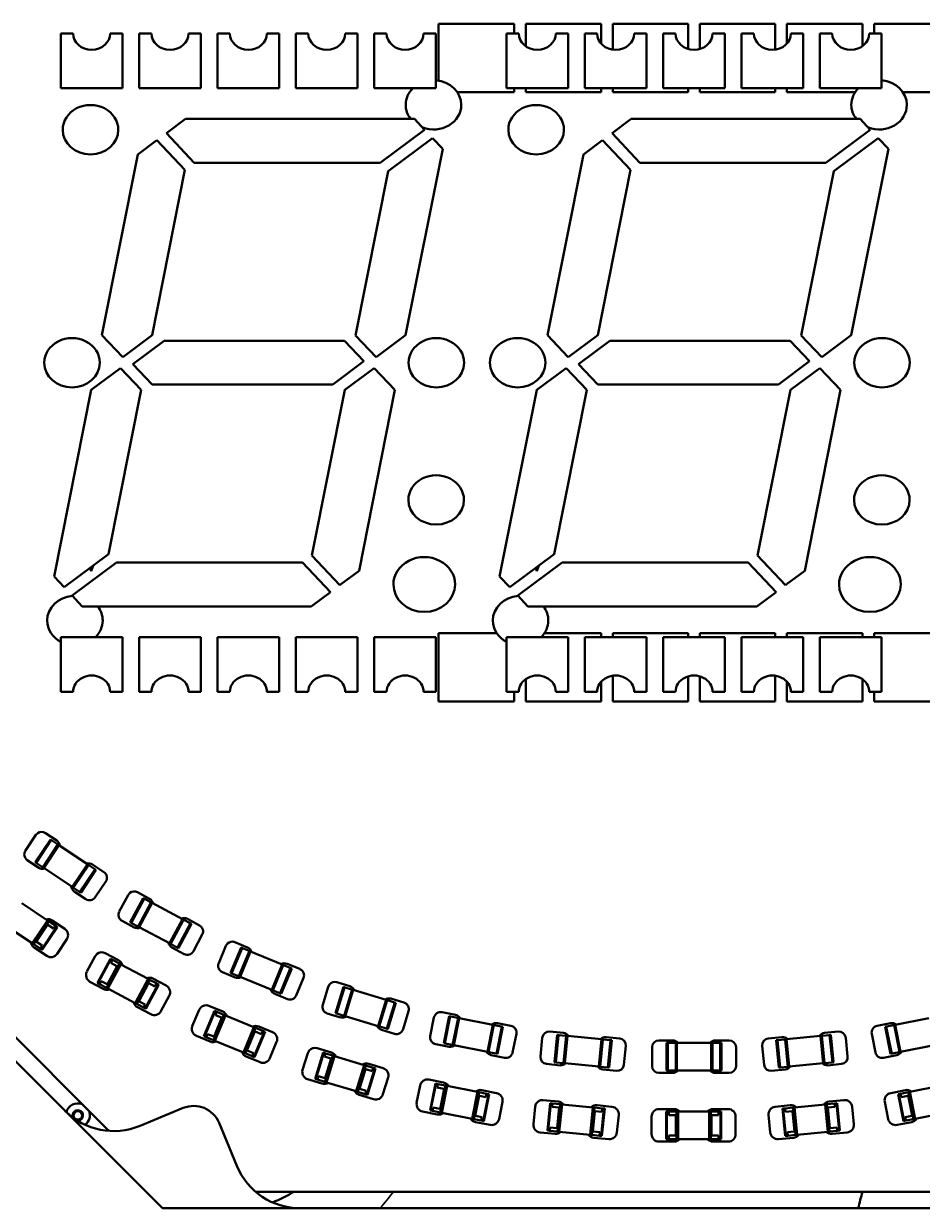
# Model space of a CAD drawing. Header units: inches. Extents: x -20.7 to 49, y -43 to 17.2.
# Drawn here: x 16.311 to 19.407, y -23.085 to -19.002 of the extents above; entities that cross this region are included whole.
import ezdxf

# ---------------------------------------------------------------- set-up
doc = ezdxf.new("R2010")
doc.units = ezdxf.units.IN
doc.header["$MEASUREMENT"] = 0
doc.layers.add('Visible (ANSI)', color=7, linetype='Continuous', lineweight=50)
doc.layers.add('Visible Narrow (ANSI)', color=7, linetype='Continuous', lineweight=35)

msp = doc.modelspace()

# ---------------------------------------------------------------- linework, layer by layer
at = {"layer": 'Visible (ANSI)'}
for p, q in [((17.741, -19.1988), (17.741, -19.0025)), ((17.741, -19.0025), (18.0008, -19.0025)), ((18.0008, -19.0025), (18.0008, -19.0358)), ((18.041, -19.08), (18.041, -19.0025)), ((18.041, -19.0025), (18.3008, -19.0025)), ((18.3008, -19.0025), (18.3008, -19.0709)), ((18.341, -19.0918), (18.341, -19.0025)), ((18.341, -19.0025), (18.6008, -19.0025)), ((18.6008, -19.0025), (18.6008, -19.0896)), ((18.641, -19.0896), (18.641, -19.0025)), ((18.641, -19.0025), (18.9008, -19.0025)), ((18.9008, -19.0025), (18.9008, -19.0918)), ((18.941, -19.0709), (18.941, -19.0025)), ((18.941, -19.0025), (19.2008, -19.0025)), ((19.2008, -19.0025), (19.2008, -19.08)), ((19.241, -19.0358), (19.241, -19.0025)), ((19.241, -19.0025), (19.5008, -19.0025)), ((16.4391, -19.2248), (16.4391, -19.0358)), ((16.4391, -19.0358), (16.4817, -19.0358)), ((16.6092, -19.0358), (16.6517, -19.0358)), ((16.6517, -19.2248), (16.6517, -19.0358)), ((16.7091, -19.2248), (16.7091, -19.0358)), ((16.7091, -19.0358), (16.7517, -19.0358)), ((16.8792, -19.0358), (16.9217, -19.0358)), ((16.9217, -19.2248), (16.9217, -19.0358)), ((16.9791, -19.2248), (16.9791, -19.0358)), ((16.9791, -19.0358), (17.0217, -19.0358)), ((17.1492, -19.0358), (17.1917, -19.0358)), ((17.1917, -19.2248), (17.1917, -19.0358)), ((17.2491, -19.2248), (17.2491, -19.0358)), ((17.2491, -19.0358), (17.2917, -19.0358)), ((17.4192, -19.0358), (17.4617, -19.0358)), ((17.4617, -19.2248), (17.4617, -19.0358)), ((17.5191, -19.2248), (17.5191, -19.0358)), ((17.5191, -19.0358), (17.5617, -19.0358)), ((17.6892, -19.0358), (17.7317, -19.0358)), ((17.7317, -19.2248), (17.7317, -19.0358)), ((17.9746, -19.2248), (17.9746, -19.0358)), ((17.9746, -19.0358), (18.0171, -19.0358)), ((18.1447, -19.0358), (18.1872, -19.0358)), ((18.1872, -19.2248), (18.1872, -19.0358)), ((18.2446, -19.2248), (18.2446, -19.0358)), ((18.2446, -19.0358), (18.2871, -19.0358)), ((18.4147, -19.0358), (18.4572, -19.0358)), ((18.4572, -19.2248), (18.4572, -19.0358)), ((18.5146, -19.2248), (18.5146, -19.0358)), ((18.5146, -19.0358), (18.5571, -19.0358)), ((18.6847, -19.0358), (18.7272, -19.0358)), ((18.7272, -19.2248), (18.7272, -19.0358)), ((18.7846, -19.2248), (18.7846, -19.0358)), ((18.7846, -19.0358), (18.8271, -19.0358)), ((18.9547, -19.0358), (18.9972, -19.0358)), ((18.9972, -19.2248), (18.9972, -19.0358)), ((19.0546, -19.2248), (19.0546, -19.0358)), ((19.0546, -19.0358), (19.0971, -19.0358)), ((19.2247, -19.0358), (19.2672, -19.0358)), ((19.2672, -19.2248), (19.2672, -19.0358)), ((16.4391, -19.2248), (16.6517, -19.2248)), ((16.7091, -19.2248), (16.9217, -19.2248)), ((16.9791, -19.2248), (17.1917, -19.2248)), ((17.2491, -19.2248), (17.4617, -19.2248)), ((17.5191, -19.2248), (17.7317, -19.2248)), ((17.9746, -19.2248), (18.1872, -19.2248)), ((18.0008, -19.2248), (18.0008, -19.2387)), ((18.041, -19.2387), (18.041, -19.2248)), ((18.2446, -19.2248), (18.4572, -19.2248)), ((18.3008, -19.2248), (18.3008, -19.2387)), ((18.341, -19.2387), (18.341, -19.2248)), ((18.5146, -19.2248), (18.7272, -19.2248)), ((18.6008, -19.2248), (18.6008, -19.2387)), ((18.641, -19.2387), (18.641, -19.2248)), ((18.7846, -19.2248), (18.9972, -19.2248)), ((18.9008, -19.2248), (18.9008, -19.2387)), ((18.941, -19.2387), (18.941, -19.2248)), ((19.0546, -19.2248), (19.2672, -19.2248)), ((18.0008, -19.2387), (17.8052, -19.2387)), ((18.3008, -19.2387), (18.041, -19.2387)), ((18.6008, -19.2387), (18.341, -19.2387)), ((18.9008, -19.2387), (18.641, -19.2387)), ((19.1764, -19.2387), (18.941, -19.2387)), ((19.5008, -19.2387), (19.3406, -19.2387)), ((16.8029, -19.38), (16.8691, -19.3306)), ((16.8691, -19.3306), (17.6576, -19.3306)), ((17.6576, -19.3306), (17.6927, -19.3677)), ((18.3384, -19.38), (18.4046, -19.3306)), ((18.4046, -19.3306), (19.1931, -19.3306)), ((19.1931, -19.3306), (19.2281, -19.3677)), ((16.899, -19.4818), (16.8029, -19.38)), ((17.6927, -19.3677), (17.5398, -19.4818)), ((18.4345, -19.4818), (18.3384, -19.38)), ((19.2281, -19.3677), (19.0752, -19.4818)), ((16.7042, -19.4536), (16.7704, -19.4043)), ((16.7704, -19.4043), (16.8665, -19.5061)), ((17.5671, -19.5107), (17.72, -19.3967)), ((17.72, -19.3967), (17.7551, -19.4338)), ((18.2396, -19.4536), (18.3058, -19.4043)), ((18.3058, -19.4043), (18.4019, -19.5061)), ((19.1026, -19.5107), (19.2555, -19.3967)), ((19.2555, -19.3967), (19.2905, -19.4338)), ((16.5809, -20.0764), (16.7042, -19.4536)), ((17.7551, -19.4338), (17.6273, -20.0763)), ((18.1164, -20.0764), (18.2396, -19.4536)), ((19.2905, -19.4338), (19.1627, -20.0763)), ((16.8665, -19.5061), (16.7536, -20.0764)), ((17.5398, -19.4818), (16.899, -19.4818)), ((17.4549, -20.0766), (17.5671, -19.5107)), ((18.4019, -19.5061), (18.2891, -20.0764)), ((19.0752, -19.4818), (18.4345, -19.4818)), ((18.9903, -20.0766), (19.1026, -19.5107)), ((16.6523, -20.152), (16.5809, -20.0764)), ((16.7536, -20.0764), (16.6523, -20.152)), ((17.526, -20.1519), (17.4549, -20.0766)), ((17.6273, -20.0763), (17.526, -20.1519)), ((18.1877, -20.152), (18.1164, -20.0764)), ((18.2891, -20.0764), (18.1877, -20.152)), ((19.0614, -20.1519), (18.9903, -20.0766)), ((19.1627, -20.0763), (19.0614, -20.1519)), ((16.6872, -20.1753), (16.7949, -20.095)), ((16.7949, -20.095), (17.4167, -20.095)), ((17.4167, -20.095), (17.4836, -20.1659)), ((18.2227, -20.1753), (18.3303, -20.095)), ((18.3303, -20.095), (18.9522, -20.095)), ((18.9522, -20.095), (19.0191, -20.1659)), ((17.4836, -20.1659), (17.376, -20.2462)), ((19.0191, -20.1659), (18.9114, -20.2462)), ((16.5436, -20.2648), (16.6449, -20.1892)), ((16.6449, -20.1892), (16.716, -20.2645)), ((16.7542, -20.2462), (16.6872, -20.1753)), ((17.4176, -20.2645), (17.5186, -20.1891)), ((17.5186, -20.1891), (17.5899, -20.2647)), ((18.079, -20.2648), (18.1803, -20.1892)), ((18.1803, -20.1892), (18.2514, -20.2645)), ((18.2896, -20.2462), (18.2227, -20.1753)), ((18.9531, -20.2645), (19.054, -20.1891)), ((19.054, -20.1891), (19.1254, -20.2647)), ((17.376, -20.2462), (16.7542, -20.2462)), ((18.9114, -20.2462), (18.2896, -20.2462)), ((16.4158, -20.9073), (16.5436, -20.2648)), ((16.716, -20.2645), (16.6037, -20.8304)), ((17.3044, -20.8351), (17.4176, -20.2645)), ((17.5899, -20.2647), (17.4667, -20.8875)), ((17.9512, -20.9073), (18.079, -20.2648)), ((18.2514, -20.2645), (18.1392, -20.8304)), ((18.8399, -20.8351), (18.9531, -20.2645)), ((19.1254, -20.2647), (19.0022, -20.8875)), ((16.79, -23.0848), (14.201, -20.4958)), ((16.6051, -22.8181), (14.4677, -20.6807)), ((16.6037, -20.8304), (16.4509, -20.9445)), ((16.4782, -20.9734), (16.6311, -20.8594)), ((16.6311, -20.8594), (17.2718, -20.8594)), ((17.2718, -20.8594), (17.3679, -20.9612)), ((17.4005, -20.9369), (17.3044, -20.8351)), ((18.1392, -20.8304), (17.9863, -20.9445)), ((18.0136, -20.9734), (18.1665, -20.8594)), ((18.1665, -20.8594), (18.8073, -20.8594)), ((18.8073, -20.8594), (18.9034, -20.9612)), ((18.936, -20.9369), (18.8399, -20.8351)), ((16.544, -20.8895), (16.5399, -20.8781)), ((16.5507, -20.87), (16.544, -20.8895)), ((17.4667, -20.8875), (17.4031, -20.935)), ((18.0794, -20.8895), (18.0753, -20.8781)), ((18.0861, -20.87), (18.0794, -20.8895)), ((19.0022, -20.8875), (18.9385, -20.935)), ((16.4509, -20.9445), (16.4158, -20.9073)), ((17.4031, -20.935), (17.4005, -20.9369)), ((17.9863, -20.9445), (17.9512, -20.9073)), ((18.9385, -20.935), (18.936, -20.9369)), ((16.5133, -21.0106), (16.4782, -20.9734)), ((17.3679, -20.9612), (17.3017, -21.0106)), ((18.0487, -21.0106), (18.0136, -20.9734)), ((18.9034, -20.9612), (18.8372, -21.0106)), ((17.3017, -21.0106), (16.5133, -21.0106)), ((18.8372, -21.0106), (18.0487, -21.0106)), ((17.741, -21.3387), (17.741, -21.1025)), ((17.741, -21.1025), (17.9407, -21.1025)), ((18.1057, -21.1025), (18.3008, -21.1025)), ((18.3008, -21.1025), (18.3008, -21.1164)), ((18.341, -21.1164), (18.341, -21.1025)), ((18.341, -21.1025), (18.6008, -21.1025)), ((18.6008, -21.1025), (18.6008, -21.1164)), ((18.641, -21.1164), (18.641, -21.1025)), ((18.641, -21.1025), (18.9008, -21.1025)), ((18.9008, -21.1025), (18.9008, -21.1164)), ((18.941, -21.1164), (18.941, -21.1025)), ((18.941, -21.1025), (19.2008, -21.1025)), ((19.2008, -21.1025), (19.2008, -21.1164)), ((19.241, -21.1164), (19.241, -21.1025)), ((19.241, -21.1025), (19.4761, -21.1025)), ((16.6517, -21.1164), (16.4391, -21.1164)), ((16.4391, -21.1164), (16.4391, -21.3054)), ((16.6517, -21.1164), (16.6517, -21.3054)), ((16.9217, -21.1164), (16.7091, -21.1164)), ((16.7091, -21.1164), (16.7091, -21.3054)), ((16.9217, -21.1164), (16.9217, -21.3054)), ((17.1917, -21.1164), (16.9791, -21.1164)), ((16.9791, -21.1164), (16.9791, -21.3054)), ((17.1917, -21.1164), (17.1917, -21.3054)), ((17.4617, -21.1164), (17.2491, -21.1164)), ((17.2491, -21.1164), (17.2491, -21.3054)), ((17.4617, -21.1164), (17.4617, -21.3054)), ((17.7317, -21.1164), (17.5191, -21.1164)), ((17.5191, -21.1164), (17.5191, -21.3054)), ((17.7317, -21.1164), (17.7317, -21.3054)), ((18.1872, -21.1164), (17.9746, -21.1164)), ((17.9746, -21.1164), (17.9746, -21.3054)), ((18.1872, -21.1164), (18.1872, -21.3054)), ((18.4572, -21.1164), (18.2446, -21.1164)), ((18.2446, -21.1164), (18.2446, -21.3054)), ((18.4572, -21.1164), (18.4572, -21.3054)), ((18.7272, -21.1164), (18.5146, -21.1164)), ((18.5146, -21.1164), (18.5146, -21.3054)), ((18.7272, -21.1164), (18.7272, -21.3054)), ((18.9972, -21.1164), (18.7846, -21.1164)), ((18.7846, -21.1164), (18.7846, -21.3054)), ((18.9972, -21.1164), (18.9972, -21.3054)), ((19.2672, -21.1164), (19.0546, -21.1164)), ((19.0546, -21.1164), (19.0546, -21.3054)), ((19.2672, -21.1164), (19.2672, -21.3054)), ((18.041, -21.3387), (18.041, -21.2612)), ((18.341, -21.3387), (18.341, -21.2494)), ((18.6008, -21.2516), (18.6008, -21.3387)), ((18.641, -21.3387), (18.641, -21.2516)), ((18.9008, -21.2494), (18.9008, -21.3387)), ((19.2008, -21.2612), (19.2008, -21.3387)), ((16.4817, -21.3054), (16.4391, -21.3054)), ((16.6517, -21.3054), (16.6092, -21.3054)), ((16.7517, -21.3054), (16.7091, -21.3054)), ((16.9217, -21.3054), (16.8792, -21.3054)), ((17.0217, -21.3054), (16.9791, -21.3054)), ((17.1917, -21.3054), (17.1492, -21.3054)), ((17.2917, -21.3054), (17.2491, -21.3054)), ((17.4617, -21.3054), (17.4192, -21.3054)), ((17.5617, -21.3054), (17.5191, -21.3054)), ((17.7317, -21.3054), (17.6892, -21.3054)), ((18.0171, -21.3054), (17.9746, -21.3054)), ((18.0008, -21.3054), (18.0008, -21.3387)), ((18.1872, -21.3054), (18.1447, -21.3054)), ((18.2871, -21.3054), (18.2446, -21.3054)), ((18.3008, -21.2703), (18.3008, -21.3387)), ((18.4572, -21.3054), (18.4147, -21.3054)), ((18.5571, -21.3054), (18.5146, -21.3054)), ((18.7272, -21.3054), (18.6847, -21.3054)), ((18.8271, -21.3054), (18.7846, -21.3054)), ((18.941, -21.3387), (18.941, -21.2703)), ((18.9972, -21.3054), (18.9547, -21.3054)), ((19.0971, -21.3054), (19.0546, -21.3054)), ((19.2672, -21.3054), (19.2247, -21.3054)), ((19.241, -21.3387), (19.241, -21.3054)), ((18.0008, -21.3387), (17.741, -21.3387)), ((18.3008, -21.3387), (18.041, -21.3387)), ((18.6008, -21.3387), (18.341, -21.3387)), ((18.9008, -21.3387), (18.641, -21.3387)), ((19.2008, -21.3387), (18.941, -21.3387)), ((19.5008, -21.3387), (19.241, -21.3387)), ((16.3171, -21.8521), (16.3532, -21.7981)), ((16.3532, -21.7981), (16.3597, -21.7915)), ((16.386, -21.7915), (16.4253, -21.8178)), ((16.4031, -21.8137), (16.3506, -21.8922)), ((16.4326, -21.8334), (16.3801, -21.9119)), ((16.4076, -21.8166), (16.4031, -21.8137)), ((16.4282, -21.8304), (16.4076, -21.8166)), ((16.4282, -21.8304), (16.4326, -21.8334)), ((16.5308, -21.899), (16.4326, -21.8334)), ((16.3629, -21.9111), (16.3236, -21.8848)), ((16.3551, -21.8952), (16.3506, -21.8922)), ((16.3757, -21.909), (16.3551, -21.8952)), ((16.3757, -21.909), (16.3801, -21.9119)), ((16.4783, -21.9775), (16.3801, -21.9119)), ((16.5308, -21.899), (16.4783, -21.9775)), ((16.5603, -21.9187), (16.5078, -21.9972)), ((16.5352, -21.9019), (16.5308, -21.899)), ((16.5559, -21.9157), (16.5352, -21.9019)), ((16.548, -21.8998), (16.5873, -21.9261)), ((16.5559, -21.9157), (16.5603, -21.9187)), ((16.5938, -21.9588), (16.5577, -22.0128)), ((16.4827, -21.9805), (16.4783, -21.9775)), ((16.5034, -21.9943), (16.4827, -21.9805)), ((16.525, -22.0194), (16.4857, -21.9931)), ((16.5034, -21.9943), (16.5078, -21.9972)), ((16.6712, -22.0052), (16.6771, -21.9981)), ((16.7032, -21.9955), (16.7449, -22.0178)), ((16.3933, -22.0925), (16.3049, -22.0335)), ((16.6406, -22.0625), (16.6712, -22.0052)), ((16.7225, -22.0159), (16.6779, -22.0992)), ((16.7537, -22.0326), (16.7092, -22.1159)), ((16.7272, -22.0184), (16.7225, -22.0159)), ((16.749, -22.0301), (16.7272, -22.0184)), ((16.749, -22.0301), (16.7537, -22.0326)), ((16.8579, -22.0883), (16.7537, -22.0326)), ((16.3408, -22.1711), (16.2524, -22.112)), ((16.3408, -22.1711), (16.3933, -22.0925)), ((16.3917, -22.1056), (16.3523, -22.1645)), ((16.4277, -22.1155), (16.3752, -22.1941)), ((16.3917, -22.1056), (16.3982, -22.0958)), ((16.3917, -22.1056), (16.3946, -22.1076)), ((16.3982, -22.0958), (16.3933, -22.0925)), ((16.3946, -22.1076), (16.4138, -22.1204)), ((16.4203, -22.1106), (16.3982, -22.0958)), ((16.4099, -22.0929), (16.4529, -22.1217)), ((16.4138, -22.1204), (16.4203, -22.1106)), ((16.4247, -22.1135), (16.4203, -22.1106)), ((16.4247, -22.1135), (16.4277, -22.1155)), ((16.692, -22.1168), (16.6503, -22.0945)), ((16.6826, -22.1017), (16.6779, -22.0992)), ((16.7045, -22.1134), (16.6826, -22.1017)), ((16.7045, -22.1134), (16.7092, -22.1159)), ((16.8133, -22.1716), (16.7092, -22.1159)), ((16.8579, -22.0883), (16.8133, -22.1716)), ((16.8891, -22.105), (16.8446, -22.1883)), ((16.8626, -22.0908), (16.8579, -22.0883)), ((16.8845, -22.1025), (16.8626, -22.0908)), ((16.8751, -22.0874), (16.9168, -22.1097)), ((16.8845, -22.1025), (16.8891, -22.105)), ((16.3457, -22.1744), (16.3523, -22.1645)), ((16.3523, -22.1645), (16.3552, -22.1665)), ((16.3744, -22.1793), (16.3552, -22.1665)), ((16.46, -22.1575), (16.4264, -22.2078)), ((16.9264, -22.1417), (16.8958, -22.1989)), ((16.3457, -22.1744), (16.3408, -22.1711)), ((16.3678, -22.1891), (16.3457, -22.1744)), ((16.3905, -22.215), (16.3476, -22.1862)), ((16.3678, -22.1891), (16.3744, -22.1793)), ((16.3722, -22.1921), (16.3678, -22.1891)), ((16.3722, -22.1921), (16.3752, -22.1941)), ((16.5925, -22.2053), (16.638, -22.2297)), ((16.818, -22.1741), (16.8133, -22.1716)), ((16.8399, -22.1858), (16.818, -22.1741)), ((16.8639, -22.2086), (16.8222, -22.1864)), ((16.8399, -22.1858), (16.8446, -22.1883)), ((16.9832, -22.2403), (17.0081, -22.1803)), ((17.0081, -22.1803), (17.0132, -22.1726)), ((17.0601, -22.1858), (17.0239, -22.2731)), ((17.0389, -22.1675), (17.0826, -22.1856)), ((17.0928, -22.1994), (17.0567, -22.2867)), ((17.065, -22.1879), (17.0601, -22.1858)), ((17.0879, -22.1974), (17.065, -22.1879)), ((17.0879, -22.1974), (17.0928, -22.1994)), ((17.2019, -22.2446), (17.0928, -22.1994)), ((16.529, -22.2693), (16.5575, -22.2159)), ((16.5575, -22.2159), (16.5639, -22.2081)), ((16.6098, -22.2246), (16.5652, -22.308)), ((16.6017, -22.3274), (16.6462, -22.2441)), ((16.6129, -22.2263), (16.6098, -22.2246)), ((16.6176, -22.2288), (16.612, -22.2392)), ((16.612, -22.2392), (16.6323, -22.2501)), ((16.6176, -22.2288), (16.6129, -22.2263)), ((16.641, -22.2413), (16.6176, -22.2288)), ((16.6355, -22.2517), (16.641, -22.2413)), ((16.6462, -22.2441), (16.641, -22.2413)), ((16.74, -22.2942), (16.6462, -22.2441)), ((17.2019, -22.2446), (17.1658, -22.3319)), ((17.2069, -22.2466), (17.2019, -22.2446)), ((17.2298, -22.2561), (17.2069, -22.2466)), ((17.219, -22.242), (17.2626, -22.2601)), ((16.6355, -22.2517), (16.602, -22.3142)), ((16.6323, -22.2501), (16.6355, -22.2517)), ((17.0396, -22.2892), (16.996, -22.2711)), ((17.0288, -22.2752), (17.0239, -22.2731)), ((17.0518, -22.2846), (17.0288, -22.2752)), ((17.0518, -22.2846), (17.0567, -22.2867)), ((17.1658, -22.3319), (17.0567, -22.2867)), ((17.2347, -22.2581), (17.1985, -22.3454)), ((17.2298, -22.2561), (17.2347, -22.2581)), ((16.5851, -22.3286), (16.5396, -22.3043)), ((16.5684, -22.3096), (16.5652, -22.308)), ((16.573, -22.3121), (16.5684, -22.3096)), ((16.5786, -22.3017), (16.573, -22.3121)), ((16.5965, -22.3247), (16.573, -22.3121)), ((16.5989, -22.3126), (16.5786, -22.3017)), ((16.5965, -22.3247), (16.602, -22.3142)), ((16.6017, -22.3274), (16.5965, -22.3247)), ((16.5989, -22.3126), (16.602, -22.3142)), ((16.6954, -22.3776), (16.6017, -22.3274)), ((16.6954, -22.3776), (16.74, -22.2942)), ((16.7396, -22.3074), (16.7062, -22.3699)), ((16.7764, -22.3137), (16.7319, -22.397)), ((16.7396, -22.3074), (16.7452, -22.297)), ((16.7396, -22.3074), (16.7427, -22.3091)), ((16.7452, -22.297), (16.74, -22.2942)), ((16.7427, -22.3091), (16.7631, -22.32)), ((16.7686, -22.3095), (16.7452, -22.297)), ((16.7565, -22.293), (16.8021, -22.3174)), ((16.7631, -22.32), (16.7686, -22.3095)), ((16.7733, -22.312), (16.7686, -22.3095)), ((16.7733, -22.312), (16.7764, -22.3137)), ((17.2754, -22.291), (17.2506, -22.351)), ((17.3416, -22.3836), (17.3604, -22.3214)), ((17.3604, -22.3214), (17.3648, -22.3133)), ((17.4127, -22.3219), (17.3853, -22.4123)), ((17.3899, -22.3057), (17.4351, -22.3194)), ((17.4178, -22.3234), (17.4127, -22.3219)), ((17.4416, -22.3306), (17.4178, -22.3234)), ((16.7006, -22.3803), (16.7062, -22.3699)), ((16.7062, -22.3699), (16.7093, -22.3716)), ((16.8127, -22.3523), (16.7842, -22.4057)), ((17.1707, -22.3339), (17.1658, -22.3319)), ((17.1936, -22.3434), (17.1707, -22.3339)), ((17.2197, -22.3638), (17.176, -22.3457)), ((17.1936, -22.3434), (17.1985, -22.3454)), ((17.4466, -22.3321), (17.4192, -22.4226)), ((17.4416, -22.3306), (17.4466, -22.3321)), ((17.5597, -22.3664), (17.4466, -22.3321)), ((17.5597, -22.3664), (17.5322, -22.4568)), ((17.5648, -22.368), (17.5597, -22.3664)), ((17.5885, -22.3752), (17.5648, -22.368)), ((17.5764, -22.3622), (17.6216, -22.3759)), ((16.7006, -22.3803), (16.6954, -22.3776)), ((16.7241, -22.3929), (16.7006, -22.3803)), ((16.7492, -22.4163), (16.7036, -22.392)), ((16.7296, -22.3824), (16.7093, -22.3716)), ((16.7241, -22.3929), (16.7296, -22.3824)), ((16.7288, -22.3954), (16.7241, -22.3929)), ((16.7288, -22.3954), (16.7319, -22.397)), ((16.8923, -22.4569), (16.9155, -22.401)), ((16.9155, -22.401), (16.9211, -22.3926)), ((16.9683, -22.4045), (16.9322, -22.4918)), ((16.9492, -22.387), (16.997, -22.4067)), ((16.9716, -22.4058), (16.9683, -22.4045)), ((16.9765, -22.4079), (16.9716, -22.4058)), ((16.9765, -22.4079), (16.972, -22.4188)), ((17.0011, -22.418), (16.9765, -22.4079)), ((17.5936, -22.3767), (17.5662, -22.4671)), ((17.5885, -22.3752), (17.5936, -22.3767)), ((17.6373, -22.4054), (17.6185, -22.4676)), ((17.7527, -22.4088), (17.799, -22.418)), ((16.9966, -22.4289), (16.9694, -22.4944)), ((16.9704, -22.5076), (17.0065, -22.4203)), ((16.972, -22.4188), (16.9933, -22.4276)), ((16.9933, -22.4276), (16.9966, -22.4289)), ((16.9966, -22.4289), (17.0011, -22.418)), ((17.0065, -22.4203), (17.0011, -22.418)), ((17.1047, -22.461), (17.0065, -22.4203)), ((17.4025, -22.4267), (17.3573, -22.413)), ((17.3904, -22.4138), (17.3853, -22.4123)), ((17.4141, -22.421), (17.3904, -22.4138)), ((17.4141, -22.421), (17.4192, -22.4226)), ((17.5322, -22.4568), (17.4192, -22.4226)), ((17.7122, -22.4911), (17.7249, -22.4273)), ((17.777, -22.4227), (17.7586, -22.5153)), ((17.7822, -22.4237), (17.777, -22.4227)), ((17.8066, -22.4285), (17.7822, -22.4237)), ((17.8118, -22.4296), (17.7933, -22.5222)), ((17.8066, -22.4285), (17.8118, -22.4296)), ((17.9276, -22.4526), (17.8118, -22.4296)), ((17.9276, -22.4526), (17.9092, -22.5453)), ((17.9328, -22.4537), (17.9276, -22.4526)), ((17.9438, -22.4468), (17.9902, -22.456)), ((19.2516, -22.456), (19.2979, -22.4468)), ((19.3089, -22.4537), (19.3141, -22.4526)), ((19.43, -22.4296), (19.3141, -22.4526)), ((19.3141, -22.4526), (19.3326, -22.5453)), ((16.954, -22.5104), (16.9063, -22.4906)), ((16.9355, -22.4931), (16.9322, -22.4918)), ((16.9404, -22.4952), (16.9355, -22.4931)), ((16.9449, -22.4843), (16.9404, -22.4952)), ((16.9662, -22.4931), (16.9449, -22.4843)), ((16.9662, -22.4931), (16.9694, -22.4944)), ((17.0686, -22.5483), (17.1047, -22.461)), ((17.1057, -22.4741), (17.0786, -22.5396)), ((17.1102, -22.4632), (17.1047, -22.461)), ((17.1057, -22.4741), (17.1102, -22.4632)), ((17.1057, -22.4741), (17.109, -22.4755)), ((17.1429, -22.4768), (17.1068, -22.5641)), ((17.109, -22.4755), (17.1302, -22.4843)), ((17.1348, -22.4734), (17.1102, -22.4632)), ((17.1211, -22.4582), (17.1688, -22.4779)), ((17.1302, -22.4843), (17.1348, -22.4734)), ((17.1397, -22.4754), (17.1348, -22.4734)), ((17.1397, -22.4754), (17.1429, -22.4768)), ((17.5373, -22.4584), (17.5322, -22.4568)), ((17.5611, -22.4656), (17.5373, -22.4584)), ((17.589, -22.4833), (17.5438, -22.4696)), ((17.5611, -22.4656), (17.5662, -22.4671)), ((17.9572, -22.4585), (17.9328, -22.4537)), ((17.9624, -22.4595), (17.9439, -22.5522)), ((17.9572, -22.4585), (17.9624, -22.4595)), ((18.0087, -22.4838), (17.996, -22.5475)), ((18.1239, -22.4759), (18.1709, -22.4805)), ((18.1494, -22.4873), (18.1402, -22.5813)), ((18.1547, -22.4878), (18.1494, -22.4873)), ((18.1794, -22.4902), (18.1547, -22.4878)), ((18.1847, -22.4907), (18.1754, -22.5848)), ((18.1794, -22.4902), (18.1847, -22.4907)), ((18.3022, -22.5023), (18.1847, -22.4907)), ((19.057, -22.4907), (18.9395, -22.5023)), ((19.0623, -22.4902), (19.057, -22.4907)), ((19.057, -22.4907), (19.0663, -22.5848)), ((19.087, -22.4878), (19.0623, -22.4902)), ((19.0709, -22.4805), (19.1179, -22.4759)), ((19.087, -22.4878), (19.0923, -22.4873)), ((19.0923, -22.4873), (19.1016, -22.5813)), ((19.2457, -22.5475), (19.233, -22.4838)), ((19.2846, -22.4585), (19.2794, -22.4595)), ((19.2794, -22.4595), (19.2978, -22.5522)), ((19.3089, -22.4537), (19.2846, -22.4585)), ((16.9649, -22.5053), (16.9404, -22.4952)), ((16.9649, -22.5053), (16.9694, -22.4944)), ((16.9704, -22.5076), (16.9649, -22.5053)), ((17.0686, -22.5483), (16.9704, -22.5076)), ((17.1828, -22.5117), (17.1597, -22.5676)), ((17.3221, -22.5328), (17.3715, -22.5478)), ((17.7771, -22.5281), (17.7308, -22.5188)), ((17.7638, -22.5164), (17.7586, -22.5153)), ((17.7881, -22.5212), (17.7638, -22.5164)), ((17.7881, -22.5212), (17.7933, -22.5222)), ((17.9092, -22.5453), (17.7933, -22.5222)), ((18.0917, -22.5617), (18.098, -22.497)), ((18.3022, -22.5023), (18.293, -22.5964)), ((18.3075, -22.5028), (18.3022, -22.5023)), ((18.3322, -22.5053), (18.3075, -22.5028)), ((18.3178, -22.495), (18.3648, -22.4996)), ((18.3375, -22.5058), (18.3282, -22.5998)), ((18.3322, -22.5053), (18.3375, -22.5058)), ((18.386, -22.5254), (18.3796, -22.5901)), ((18.4762, -22.5948), (18.4762, -22.5298)), ((18.4998, -22.5062), (18.5471, -22.5062)), ((18.5317, -22.5151), (18.5264, -22.5151)), ((18.5264, -22.5151), (18.5264, -22.6096)), ((18.5565, -22.5151), (18.5317, -22.5151)), ((18.5565, -22.5151), (18.5618, -22.5151)), ((18.6799, -22.5151), (18.5618, -22.5151)), ((18.5618, -22.5151), (18.5618, -22.6096)), ((18.6852, -22.5151), (18.6799, -22.5151)), ((18.6799, -22.5151), (18.6799, -22.6096)), ((18.71, -22.5151), (18.6852, -22.5151)), ((18.6947, -22.5062), (18.7419, -22.5062)), ((18.71, -22.5151), (18.7154, -22.5151)), ((18.7154, -22.5151), (18.7154, -22.6096)), ((18.7656, -22.5298), (18.7656, -22.5948)), ((18.8621, -22.5901), (18.8557, -22.5254)), ((18.8769, -22.4996), (18.9239, -22.495)), ((18.9095, -22.5053), (18.9042, -22.5058)), ((18.9042, -22.5058), (18.9135, -22.5998)), ((18.9342, -22.5028), (18.9095, -22.5053)), ((18.9342, -22.5028), (18.9395, -22.5023)), ((18.9395, -22.5023), (18.9488, -22.5964)), ((19.1437, -22.497), (19.1501, -22.5617)), ((19.4484, -22.5222), (19.3326, -22.5453)), ((17.074, -22.5505), (17.0686, -22.5483)), ((17.074, -22.5505), (17.0786, -22.5396)), ((17.0986, -22.5607), (17.074, -22.5505)), ((17.1259, -22.5816), (17.0782, -22.5618)), ((17.0786, -22.5396), (17.0818, -22.541)), ((17.1031, -22.5498), (17.0818, -22.541)), ((17.0986, -22.5607), (17.1031, -22.5498)), ((17.1035, -22.5627), (17.0986, -22.5607)), ((17.1035, -22.5627), (17.1068, -22.5641)), ((17.2723, -22.6079), (17.2899, -22.55)), ((17.2899, -22.55), (17.2946, -22.5411)), ((17.3428, -22.5483), (17.3154, -22.6387)), ((17.3462, -22.5493), (17.3428, -22.5483)), ((17.3513, -22.5509), (17.3462, -22.5493)), ((17.3513, -22.5509), (17.3479, -22.5622)), ((17.3479, -22.5622), (17.3699, -22.5689)), ((17.3767, -22.5586), (17.3513, -22.5509)), ((17.3733, -22.5699), (17.3527, -22.6377)), ((17.3549, -22.6507), (17.3824, -22.5603)), ((17.3699, -22.5689), (17.3733, -22.5699)), ((17.3733, -22.5699), (17.3767, -22.5586)), ((17.3824, -22.5603), (17.3767, -22.5586)), ((17.4841, -22.5912), (17.3824, -22.5603)), ((17.9144, -22.5463), (17.9092, -22.5453)), ((17.9387, -22.5512), (17.9144, -22.5463)), ((17.9683, -22.5661), (17.9219, -22.5569)), ((17.9387, -22.5512), (17.9439, -22.5522)), ((19.3198, -22.5569), (19.2735, -22.5661)), ((19.303, -22.5512), (19.2978, -22.5522)), ((19.3273, -22.5463), (19.303, -22.5512)), ((19.3273, -22.5463), (19.3326, -22.5453)), ((17.4567, -22.6816), (17.4841, -22.5912)), ((17.4863, -22.6042), (17.4658, -22.672)), ((17.4898, -22.5929), (17.4841, -22.5912)), ((17.4863, -22.6042), (17.4898, -22.5929)), ((17.4863, -22.6042), (17.4897, -22.6052)), ((17.4897, -22.6052), (17.5118, -22.6119)), ((17.5152, -22.6006), (17.4898, -22.5929)), ((17.5237, -22.6032), (17.4962, -22.6936)), ((17.5001, -22.5868), (17.5495, -22.6018)), ((17.5118, -22.6119), (17.5152, -22.6006)), ((17.5203, -22.6021), (17.5152, -22.6006)), ((17.5203, -22.6021), (17.5237, -22.6032)), ((18.1599, -22.5922), (18.1129, -22.5875)), ((18.1455, -22.5818), (18.1402, -22.5813)), ((18.1701, -22.5843), (18.1455, -22.5818)), ((18.1701, -22.5843), (18.1754, -22.5848)), ((18.293, -22.5964), (18.1754, -22.5848)), ((18.2983, -22.5969), (18.293, -22.5964)), ((18.3229, -22.5993), (18.2983, -22.5969)), ((18.3538, -22.6113), (18.3068, -22.6066)), ((18.3229, -22.5993), (18.3282, -22.5998)), ((18.5317, -22.6096), (18.5264, -22.6096)), ((18.5565, -22.6096), (18.5317, -22.6096)), ((18.5565, -22.6096), (18.5618, -22.6096)), ((18.6799, -22.6096), (18.5618, -22.6096)), ((18.6852, -22.6096), (18.6799, -22.6096)), ((18.71, -22.6096), (18.6852, -22.6096)), ((18.71, -22.6096), (18.7154, -22.6096)), ((18.9349, -22.6066), (18.8879, -22.6113)), ((18.9188, -22.5993), (18.9135, -22.5998)), ((18.9435, -22.5969), (18.9188, -22.5993)), ((18.9435, -22.5969), (18.9488, -22.5964)), ((19.0663, -22.5848), (18.9488, -22.5964)), ((19.0716, -22.5843), (19.0663, -22.5848)), ((19.0963, -22.5818), (19.0716, -22.5843)), ((19.1289, -22.5875), (19.0819, -22.5922)), ((19.0963, -22.5818), (19.1016, -22.5813)), ((17.339, -22.6551), (17.2895, -22.6401)), ((17.3188, -22.6398), (17.3154, -22.6387)), ((17.3239, -22.6413), (17.3188, -22.6398)), ((17.3273, -22.63), (17.3239, -22.6413)), ((17.3493, -22.649), (17.3239, -22.6413)), ((17.3493, -22.6367), (17.3273, -22.63)), ((17.3493, -22.6367), (17.3527, -22.6377)), ((17.3493, -22.649), (17.3527, -22.6377)), ((17.3549, -22.6507), (17.3493, -22.649)), ((17.4567, -22.6816), (17.3549, -22.6507)), ((17.5668, -22.634), (17.5492, -22.6919)), ((17.7074, -22.6413), (17.7581, -22.6514)), ((17.7296, -22.6548), (17.7112, -22.7474)), ((17.7331, -22.6554), (17.7296, -22.6548)), ((17.7383, -22.6565), (17.7331, -22.6554)), ((17.7383, -22.6565), (17.736, -22.6681)), ((17.7643, -22.6617), (17.7383, -22.6565)), ((18.5471, -22.6184), (18.4998, -22.6184)), ((18.7419, -22.6184), (18.6947, -22.6184)), ((17.4623, -22.6833), (17.4567, -22.6816)), ((17.4623, -22.6833), (17.4658, -22.672)), ((17.4878, -22.691), (17.4623, -22.6833)), ((17.4658, -22.672), (17.4691, -22.673)), ((17.517, -22.7091), (17.4675, -22.6941)), ((17.4912, -22.6797), (17.4691, -22.673)), ((17.4878, -22.691), (17.4912, -22.6797)), ((17.4928, -22.6926), (17.4878, -22.691)), ((17.4928, -22.6926), (17.4962, -22.6936)), ((17.6652, -22.721), (17.677, -22.6616)), ((17.736, -22.6681), (17.7586, -22.6726)), ((17.762, -22.6733), (17.7482, -22.7428)), ((17.7517, -22.7555), (17.7701, -22.6628)), ((17.7586, -22.6726), (17.762, -22.6733)), ((17.762, -22.6733), (17.7643, -22.6617)), ((17.7701, -22.6628), (17.7643, -22.6617)), ((17.8744, -22.6836), (17.7701, -22.6628)), ((17.856, -22.7762), (17.8744, -22.6836)), ((17.8779, -22.6963), (17.8641, -22.7658)), ((17.8802, -22.6847), (17.8744, -22.6836)), ((17.8779, -22.6963), (17.8802, -22.6847)), ((17.8779, -22.6963), (17.8814, -22.697)), ((17.9062, -22.6899), (17.8802, -22.6847)), ((17.8814, -22.697), (17.9039, -22.7015)), ((17.8899, -22.6776), (17.9406, -22.6877)), ((17.9149, -22.6916), (17.8965, -22.7843)), ((17.9039, -22.7015), (17.9062, -22.6899)), ((17.9115, -22.6909), (17.9062, -22.6899)), ((17.9115, -22.6909), (17.9149, -22.6916)), ((19.2985, -22.6877), (19.3492, -22.6776)), ((19.3276, -22.6909), (19.3241, -22.6916)), ((19.3241, -22.6916), (19.3425, -22.7843)), ((19.3328, -22.6899), (19.3276, -22.6909)), ((19.3589, -22.6847), (19.3328, -22.6899)), ((19.3328, -22.6899), (19.3351, -22.7015)), ((19.3351, -22.7015), (19.3577, -22.697)), ((19.3577, -22.697), (19.3612, -22.6963)), ((19.3647, -22.6836), (19.3589, -22.6847)), ((19.3612, -22.6963), (19.3589, -22.6847)), ((19.3612, -22.6963), (19.375, -22.7658)), ((19.4689, -22.6628), (19.3647, -22.6836)), ((19.3831, -22.7762), (19.3647, -22.6836)), ((17.7221, -22.7376), (17.7198, -22.7492)), ((17.7447, -22.7421), (17.7221, -22.7376)), ((17.9609, -22.7181), (17.949, -22.7774)), ((18.0674, -22.795), (18.0733, -22.7347)), ((18.1016, -22.7116), (18.153, -22.7166)), ((18.1249, -22.7228), (18.1157, -22.8168)), ((18.1285, -22.7231), (18.1249, -22.7228)), ((18.1337, -22.7236), (18.1285, -22.7231)), ((18.1337, -22.7236), (18.1326, -22.7354)), ((18.1326, -22.7354), (18.1555, -22.7377)), ((18.1602, -22.7262), (18.1337, -22.7236)), ((18.159, -22.738), (18.1521, -22.8085)), ((18.1555, -22.7377), (18.159, -22.738)), ((18.1568, -22.8209), (18.1661, -22.7268)), ((18.159, -22.738), (18.1602, -22.7262)), ((18.1661, -22.7268), (18.1602, -22.7262)), ((18.2719, -22.7372), (18.1661, -22.7268)), ((18.2626, -22.8313), (18.2719, -22.7372)), ((18.2777, -22.7378), (18.2719, -22.7372)), ((18.2766, -22.7496), (18.2777, -22.7378)), ((18.3042, -22.7404), (18.2777, -22.7378)), ((18.2867, -22.7298), (18.3381, -22.7349)), ((18.9009, -22.7349), (18.9524, -22.7298)), ((18.9613, -22.7378), (18.9349, -22.7404)), ((18.9672, -22.7372), (18.9613, -22.7378)), ((18.9625, -22.7496), (18.9613, -22.7378)), ((19.073, -22.7268), (18.9672, -22.7372)), ((18.9764, -22.8313), (18.9672, -22.7372)), ((19.0788, -22.7262), (19.073, -22.7268)), ((19.0822, -22.8209), (19.073, -22.7268)), ((19.1053, -22.7236), (19.0788, -22.7262)), ((19.08, -22.738), (19.0788, -22.7262)), ((19.08, -22.738), (19.0835, -22.7377)), ((19.08, -22.738), (19.087, -22.8085)), ((19.0835, -22.7377), (19.1065, -22.7354)), ((19.0861, -22.7166), (19.1375, -22.7116)), ((19.1106, -22.7231), (19.1053, -22.7236)), ((19.1065, -22.7354), (19.1053, -22.7236)), ((19.1106, -22.7231), (19.1141, -22.7228)), ((19.1141, -22.7228), (19.1234, -22.8168)), ((19.1657, -22.7347), (19.1717, -22.795)), ((19.29, -22.7774), (19.2782, -22.7181)), ((16.8609, -22.7391), (16.7121, -22.8007)), ((17.7362, -22.7614), (17.6855, -22.7514)), ((17.7146, -22.7481), (17.7112, -22.7474)), ((17.7198, -22.7492), (17.7146, -22.7481)), ((17.7459, -22.7543), (17.7198, -22.7492)), ((17.7447, -22.7421), (17.7482, -22.7428)), ((17.7459, -22.7543), (17.7482, -22.7428)), ((17.7517, -22.7555), (17.7459, -22.7543)), ((17.856, -22.7762), (17.7517, -22.7555)), ((17.8617, -22.7774), (17.856, -22.7762)), ((17.8617, -22.7774), (17.8641, -22.7658)), ((17.8878, -22.7826), (17.8617, -22.7774)), ((17.8641, -22.7658), (17.8675, -22.7665)), ((17.8901, -22.771), (17.8675, -22.7665)), ((17.8878, -22.7826), (17.8901, -22.771)), ((18.2766, -22.7496), (18.2696, -22.8201)), ((18.2766, -22.7496), (18.2801, -22.7499)), ((18.2801, -22.7499), (18.303, -22.7522)), ((18.303, -22.7522), (18.3042, -22.7404)), ((18.313, -22.7413), (18.3037, -22.8353)), ((18.3095, -22.7409), (18.3042, -22.7404)), ((18.3095, -22.7409), (18.313, -22.7413)), ((18.3613, -22.7631), (18.3554, -22.8234)), ((18.4748, -22.8292), (18.4748, -22.7687)), ((18.5007, -22.7429), (18.5523, -22.7429)), ((18.5286, -22.7517), (18.525, -22.7517)), ((18.525, -22.7517), (18.525, -22.8462)), ((18.5339, -22.7517), (18.5286, -22.7517)), ((18.5605, -22.7517), (18.5339, -22.7517)), ((18.5339, -22.7517), (18.5339, -22.7635)), ((18.5339, -22.7635), (18.5569, -22.7635)), ((18.5569, -22.7635), (18.5605, -22.7635)), ((18.5664, -22.7517), (18.5605, -22.7517)), ((18.5605, -22.7635), (18.5605, -22.7517)), ((18.5605, -22.7635), (18.5605, -22.8344)), ((18.6727, -22.7517), (18.5664, -22.7517)), ((18.5664, -22.8462), (18.5664, -22.7517)), ((18.6786, -22.7517), (18.6727, -22.7517)), ((18.6727, -22.8462), (18.6727, -22.7517)), ((18.6786, -22.7635), (18.6786, -22.7517)), ((18.7052, -22.7517), (18.6786, -22.7517)), ((18.6786, -22.7635), (18.6786, -22.8344)), ((18.6786, -22.7635), (18.6821, -22.7635)), ((18.6821, -22.7635), (18.7052, -22.7635)), ((18.6867, -22.7429), (18.7384, -22.7429)), ((18.7105, -22.7517), (18.7052, -22.7517)), ((18.7052, -22.7635), (18.7052, -22.7517)), ((18.7105, -22.7517), (18.714, -22.7517)), ((18.714, -22.7517), (18.714, -22.8462)), ((18.7642, -22.7687), (18.7642, -22.8292)), ((18.8837, -22.8234), (18.8778, -22.7631)), ((18.9296, -22.7409), (18.926, -22.7413)), ((18.926, -22.7413), (18.9353, -22.8353)), ((18.9349, -22.7404), (18.9296, -22.7409)), ((18.9349, -22.7404), (18.936, -22.7522)), ((18.936, -22.7522), (18.9589, -22.7499)), ((18.9589, -22.7499), (18.9625, -22.7496)), ((18.9625, -22.7496), (18.9694, -22.8201)), ((19.3715, -22.7665), (19.3489, -22.771)), ((19.3489, -22.771), (19.3512, -22.7826)), ((19.3773, -22.7774), (19.3512, -22.7826)), ((19.3715, -22.7665), (19.375, -22.7658)), ((19.3773, -22.7774), (19.375, -22.7658)), ((19.3831, -22.7762), (19.3773, -22.7774)), ((19.4873, -22.7555), (19.3831, -22.7762)), ((17.046, -22.939), (16.9843, -22.7902)), ((17.9187, -22.7977), (17.868, -22.7877)), ((17.893, -22.7836), (17.8878, -22.7826)), ((17.893, -22.7836), (17.8965, -22.7843)), ((18.1192, -22.8172), (18.1157, -22.8168)), ((18.1245, -22.8177), (18.1192, -22.8172)), ((18.1256, -22.8059), (18.1245, -22.8177)), ((18.1509, -22.8203), (18.1245, -22.8177)), ((18.1486, -22.8082), (18.1256, -22.8059)), ((18.1486, -22.8082), (18.1521, -22.8085)), ((18.1509, -22.8203), (18.1521, -22.8085)), ((18.2685, -22.8319), (18.2696, -22.8201)), ((18.2696, -22.8201), (18.2732, -22.8204)), ((18.9659, -22.8204), (18.9694, -22.8201)), ((18.9706, -22.8319), (18.9694, -22.8201)), ((19.087, -22.8085), (19.0905, -22.8082)), ((19.0881, -22.8203), (19.087, -22.8085)), ((19.1146, -22.8177), (19.0881, -22.8203)), ((19.1134, -22.8059), (19.0905, -22.8082)), ((19.1146, -22.8177), (19.1134, -22.8059)), ((19.1198, -22.8172), (19.1146, -22.8177)), ((19.1198, -22.8172), (19.1234, -22.8168)), ((19.3711, -22.7877), (19.3204, -22.7977)), ((19.346, -22.7836), (19.3425, -22.7843)), ((19.3512, -22.7826), (19.346, -22.7836)), ((18.142, -22.8283), (18.0906, -22.8232)), ((18.1568, -22.8209), (18.1509, -22.8203)), ((18.2626, -22.8313), (18.1568, -22.8209)), ((18.2685, -22.8319), (18.2626, -22.8313)), ((18.2949, -22.8345), (18.2685, -22.8319)), ((18.2961, -22.8227), (18.2732, -22.8204)), ((18.3271, -22.8465), (18.2757, -22.8415)), ((18.2949, -22.8345), (18.2961, -22.8227)), ((18.3002, -22.835), (18.2949, -22.8345)), ((18.3002, -22.835), (18.3037, -22.8353)), ((18.5523, -22.8551), (18.5007, -22.8551)), ((18.5286, -22.8462), (18.525, -22.8462)), ((18.5339, -22.8462), (18.5286, -22.8462)), ((18.5339, -22.8344), (18.5339, -22.8462)), ((18.5569, -22.8344), (18.5339, -22.8344)), ((18.5605, -22.8462), (18.5339, -22.8462)), ((18.5569, -22.8344), (18.5605, -22.8344)), ((18.5605, -22.8462), (18.5605, -22.8344)), ((18.5664, -22.8462), (18.5605, -22.8462)), ((18.6727, -22.8462), (18.5664, -22.8462)), ((18.6786, -22.8462), (18.6727, -22.8462)), ((18.6786, -22.8462), (18.6786, -22.8344)), ((18.6786, -22.8344), (18.6821, -22.8344)), ((18.7052, -22.8462), (18.6786, -22.8462)), ((18.7052, -22.8344), (18.6821, -22.8344)), ((18.7384, -22.8551), (18.6867, -22.8551)), ((18.7052, -22.8462), (18.7052, -22.8344)), ((18.7105, -22.8462), (18.7052, -22.8462)), ((18.7105, -22.8462), (18.714, -22.8462)), ((18.9634, -22.8415), (18.9119, -22.8465)), ((18.9388, -22.835), (18.9353, -22.8353)), ((18.9441, -22.8345), (18.9388, -22.835)), ((18.9659, -22.8204), (18.943, -22.8227)), ((18.943, -22.8227), (18.9441, -22.8345)), ((18.9706, -22.8319), (18.9441, -22.8345)), ((18.9764, -22.8313), (18.9706, -22.8319)), ((19.0822, -22.8209), (18.9764, -22.8313)), ((19.0881, -22.8203), (19.0822, -22.8209)), ((19.1485, -22.8232), (19.0971, -22.8283)), ((20.1314, -23.0275), (17.11, -23.0275)), ((20.4514, -23.0848), (16.79, -23.0848))]:
    msp.add_line(p, q, dxfattribs=at)
msp.add_circle((16.4979, -22.7645), 0.0148, dxfattribs=at)
for centre, radius, start, end in [((16.3728, -21.8112), 0.0236, 56.2501, 123.7499), ((16.4121, -21.8374), 0.0236, 4.9326, 56.2493), ((16.3368, -21.8652), 0.0236, 146.2508, 236.2493), ((16.376, -21.8914), 0.0236, 236.2501, 287.5678), ((16.5349, -21.9195), 0.0236, 56.2501, 107.5678), ((16.5742, -21.9457), 0.0236, 326.2508, 56.2493), ((16.4988, -21.9735), 0.0236, 184.9326, 236.2493), ((16.6921, -22.0164), 0.0236, 61.8747, 129.3752), ((16.5381, -21.9997), 0.0236, 236.2501, 326.25), ((16.7337, -22.0387), 0.0236, 10.5575, 61.8746), ((16.6615, -22.0737), 0.0236, 151.8755, 241.8746), ((16.864, -22.1082), 0.0236, 61.8747, 113.1931), ((16.3955, -22.1144), 0.0258, 56.2498, 105.1676), ((16.4385, -22.1431), 0.0258, 326.2499, 56.2501), ((16.7031, -22.0959), 0.0236, 241.8755, 293.1927), ((16.9056, -22.1305), 0.0236, 331.8755, 61.8746), ((17.0299, -22.1893), 0.0236, 67.4991, 135.0006), ((16.3619, -22.1648), 0.0258, 187.3321, 236.2501), ((16.4049, -22.1935), 0.0258, 236.2499, 326.2501), ((16.5803, -22.2281), 0.0258, 61.8754, 129.3745), ((16.8333, -22.1655), 0.0236, 190.5575, 241.8746), ((16.875, -22.1878), 0.0236, 241.8755, 331.8746), ((17.0735, -22.2074), 0.0236, 16.1825, 67.4993), ((16.6259, -22.2525), 0.0258, 12.9571, 61.8751), ((17.005, -22.2493), 0.0236, 157.5006, 247.4993), ((17.2099, -22.2639), 0.0236, 67.4991, 118.8183), ((16.5518, -22.2815), 0.0258, 151.8747, 241.8751), ((17.0487, -22.2674), 0.0236, 247.5002, 298.8175), ((17.2536, -22.282), 0.0236, 337.5006, 67.4993), ((16.5973, -22.3059), 0.0258, 241.8745, 290.793), ((16.7443, -22.3158), 0.0258, 61.8754, 110.7924), ((16.7899, -22.3402), 0.0258, 331.8747, 61.8751), ((17.383, -22.3283), 0.0236, 73.1249, 140.6249), ((17.4282, -22.342), 0.0236, 21.8072, 73.1247), ((17.1851, -22.3239), 0.0236, 196.1825, 247.4993), ((17.2287, -22.342), 0.0236, 247.5002, 337.4997), ((17.5695, -22.3848), 0.0236, 73.1249, 124.4429), ((16.7158, -22.3692), 0.0258, 192.9571, 241.8751), ((16.7614, -22.3936), 0.0258, 241.8745, 331.8758), ((16.9393, -22.4108), 0.0258, 67.5004, 134.9996), ((16.9871, -22.4306), 0.0258, 18.5824, 67.5), ((17.3642, -22.3904), 0.0236, 163.1252, 253.1247), ((17.6147, -22.3986), 0.0236, 343.1252, 73.1247), ((17.7481, -22.432), 0.0236, 78.7499, 168.7501), ((17.4094, -22.4041), 0.0236, 253.1258, 304.4426), ((17.7944, -22.4412), 0.0236, 27.4322, 78.7495), ((17.9392, -22.47), 0.0236, 78.7499, 130.0677), ((19.3025, -22.47), 0.0236, 49.9323, 101.2501), ((16.9162, -22.4668), 0.0258, 157.5, 247.5), ((17.1112, -22.482), 0.0258, 67.5004, 116.4175), ((17.1589, -22.5018), 0.0258, 337.5, 67.5), ((17.5507, -22.447), 0.0236, 201.8072, 253.1247), ((17.5959, -22.4607), 0.0236, 253.1258, 343.1245), ((17.7354, -22.4957), 0.0236, 168.7505, 258.7495), ((17.9856, -22.4792), 0.0236, 348.7505, 78.7495), ((18.1215, -22.4994), 0.0236, 84.375, 174.3749), ((18.1686, -22.504), 0.0236, 33.0576, 84.3747), ((19.0732, -22.504), 0.0236, 95.6253, 146.9424), ((19.1202, -22.4994), 0.0236, 5.6251, 95.625), ((19.2562, -22.4792), 0.0236, 101.2505, 191.2495), ((16.9639, -22.4865), 0.0258, 247.5, 296.4177), ((17.3146, -22.5575), 0.0258, 73.1241, 140.6256), ((17.7817, -22.5049), 0.0236, 258.7499, 310.0677), ((18.3155, -22.5185), 0.0236, 84.375, 135.6928), ((18.3625, -22.5231), 0.0236, 354.3756, 84.3747), ((18.4998, -22.5298), 0.0236, 90.0003, 179.9997), ((18.5471, -22.5298), 0.0236, 38.6824, 89.9997), ((18.6947, -22.5298), 0.0236, 90.0003, 141.3176), ((18.7419, -22.5298), 0.0236, 0.0003, 89.9997), ((18.8792, -22.5231), 0.0236, 95.6253, 185.6244), ((18.9263, -22.5185), 0.0236, 44.3072, 95.625), ((17.088, -22.538), 0.0258, 198.5824, 247.5), ((17.1358, -22.5577), 0.0258, 247.5, 337.5), ((17.364, -22.5725), 0.0258, 24.2074, 73.1251), ((17.9265, -22.5337), 0.0236, 207.4322, 258.7495), ((17.9729, -22.5429), 0.0236, 258.7499, 348.7501), ((18.1152, -22.564), 0.0236, 174.3756, 264.3747), ((19.1266, -22.564), 0.0236, 275.6253, 5.6244), ((19.2689, -22.5429), 0.0236, 191.2499, 281.2501), ((19.3152, -22.5337), 0.0236, 281.2505, 332.5678), ((17.297, -22.6154), 0.0258, 163.1248, 253.1251), ((17.4926, -22.6115), 0.0258, 73.1241, 122.0431), ((17.542, -22.6265), 0.0258, 343.1248, 73.1251), ((18.1622, -22.5686), 0.0236, 264.375, 315.6928), ((18.3091, -22.5831), 0.0236, 213.0576, 264.3747), ((18.3561, -22.5877), 0.0236, 264.375, 354.3749), ((18.4998, -22.5948), 0.0236, 180.0003, 269.9997), ((18.5471, -22.5948), 0.0236, 270.0003, 321.3176), ((18.6947, -22.5948), 0.0236, 218.6824, 269.9997), ((18.7419, -22.5948), 0.0236, 270.0003, 359.9997), ((18.8856, -22.5877), 0.0236, 185.6251, 275.625), ((18.9326, -22.5831), 0.0236, 275.6253, 326.9424), ((19.0796, -22.5686), 0.0236, 224.3072, 275.625), ((17.3465, -22.6304), 0.0258, 253.1246, 302.0428), ((17.7024, -22.6667), 0.0258, 78.7496, 168.7504), ((17.7531, -22.6767), 0.0258, 29.8319, 78.7504), ((17.475, -22.6694), 0.0258, 204.2074, 253.1251), ((17.5245, -22.6844), 0.0258, 253.1246, 343.1251), ((17.8848, -22.7029), 0.0258, 78.7496, 127.6677), ((17.9355, -22.713), 0.0258, 348.7493, 78.7504), ((19.3035, -22.713), 0.0258, 101.2496, 191.2507), ((19.3542, -22.7029), 0.0258, 52.3323, 101.2504), ((16.4979, -22.7645), 0.0413, 68.5385, 163.7795), ((16.897, -22.8264), 0.0945, 22.5, 112.5), ((17.6906, -22.726), 0.0258, 168.7493, 258.7504), ((18.099, -22.7373), 0.0258, 84.3744, 174.3756), ((18.1504, -22.7423), 0.0258, 35.4573, 84.3756), ((18.2841, -22.7555), 0.0258, 84.3744, 133.2932), ((18.3356, -22.7606), 0.0258, 354.3744, 84.3756), ((18.9035, -22.7606), 0.0258, 95.6244, 185.6256), ((18.9549, -22.7555), 0.0258, 46.7068, 95.6256), ((19.0886, -22.7423), 0.0258, 95.6244, 144.5427), ((19.14, -22.7373), 0.0258, 5.6244, 95.6256), ((16.6217, -22.5825), 0.2362, 225, 292.5), ((16.4979, -22.7645), 0.0177, 261.7121, 209.8709), ((16.4979, -22.7645), 0.0162, 243.8724, 227.7106), ((16.4979, -22.7645), 0.0413, 307.8035, 21.4615), ((17.7413, -22.7361), 0.0258, 258.7496, 307.6677), ((17.873, -22.7623), 0.0258, 209.8319, 258.7504), ((17.9237, -22.7724), 0.0258, 258.7496, 348.7504), ((18.5007, -22.7687), 0.0258, 89.9996, 180.0004), ((18.5523, -22.7687), 0.0258, 41.0822, 90.0004), ((18.6867, -22.7687), 0.0258, 89.9996, 138.9178), ((18.7384, -22.7687), 0.0258, 359.9996, 90.0004), ((19.3153, -22.7724), 0.0258, 191.2496, 281.2504), ((19.366, -22.7623), 0.0258, 281.2496, 330.1681), ((18.0931, -22.7975), 0.0258, 174.3744, 264.3756), ((19.146, -22.7975), 0.0258, 275.6244, 5.6256), ((18.1445, -22.8026), 0.0258, 264.3744, 313.2932), ((18.2782, -22.8158), 0.0258, 215.4573, 264.3756), ((18.3296, -22.8208), 0.0258, 264.3744, 354.3756), ((18.5007, -22.8292), 0.0258, 179.9996, 270.0004), ((18.5523, -22.8292), 0.0258, 269.9996, 318.9178), ((18.6867, -22.8292), 0.0258, 221.0822, 270.0004), ((18.7384, -22.8292), 0.0258, 269.9996, 0.0004), ((18.9094, -22.8208), 0.0258, 185.6244, 275.6256), ((18.9608, -22.8158), 0.0258, 275.6244, 324.5427), ((19.0945, -22.8026), 0.0258, 226.7068, 275.6256), ((17.2642, -22.8486), 0.2362, 202.5, 270), ((16.9662, -22.5733), 0.5315, 292.4071, 301.2821), ((19.7651, -23.205), 0.5906, 162.5144, 168.2596)]:
    msp.add_arc(centre, radius, start, end, dxfattribs=at)
for centre, major_axis, start_param, end_param in [((16.5454, -19.0358), (0.0638, 0), 3.141593, 6.283185), ((16.8154, -19.0358), (0.0638, 0), 3.141593, 6.283185), ((17.0854, -19.0358), (0.0638, 0), 3.141593, 6.283185), ((17.3554, -19.0358), (0.0638, 0), 3.141593, 6.283185), ((17.6254, -19.0358), (0.0638, 0), 3.141593, 6.283185), ((18.0809, -19.0358), (0.0638, 0), 3.141593, 6.283185), ((18.3509, -19.0358), (0.0638, 0), 3.141593, 6.283185), ((18.6209, -19.0358), (0.0638, 0), 3.141593, 6.283185), ((18.8909, -19.0358), (0.0638, 0), 3.141593, 6.283185), ((19.1609, -19.0358), (0.0638, 0), 3.141593, 6.283185), ((17.7231, -19.2823), (0.0957, 0), 2.397704, 3.141593), ((17.7231, -19.2823), (0.0957, 0), 0, 1.480376), ((19.2585, -19.2823), (0.0957, 0), 2.397704, 3.141593), ((19.2585, -19.2823), (0.0957, 0), 0, 1.480376), ((16.5415, -19.3678), (0.0957, 0), 0, 3.141593), ((17.7231, -19.2823), (0.0957, 0), 3.141593, 3.744804), ((17.7231, -19.2823), (0.0957, 0), 4.315516, 6.283185), ((18.0769, -19.3678), (0.0957, 0), 0, 3.141593), ((19.2585, -19.2823), (0.0957, 0), 3.141593, 3.744804), ((19.2585, -19.2823), (0.0957, 0), 4.315516, 6.283185), ((16.5415, -19.3678), (0.0957, 0), 3.141593, 6.283185), ((18.0769, -19.3678), (0.0957, 0), 3.141593, 6.283185), ((16.4778, -20.171), (0.0957, 0), 0, 3.141593), ((17.7331, -20.1711), (0.0957, 0), 0, 3.141593), ((18.0132, -20.171), (0.0957, 0), 0, 3.141593), ((19.2685, -20.1711), (0.0957, 0), 0, 3.141593), ((16.4778, -20.171), (0.0957, 0), 3.141593, 6.283185), ((17.7331, -20.1711), (0.0957, 0), 3.141593, 6.283185), ((18.0132, -20.171), (0.0957, 0), 3.141593, 6.283185), ((19.2685, -20.1711), (0.0957, 0), 3.141593, 6.283185), ((17.7325, -20.6436), (0.0957, 0), 0, 3.141593), ((19.2679, -20.6436), (0.0957, 0), 0, 3.141593), ((17.7325, -20.6436), (0.0957, 0), 3.141593, 6.283185), ((19.2679, -20.6436), (0.0957, 0), 3.141593, 6.283185), ((17.6913, -20.935), (0.1063, 0), 0, 3.141593), ((19.2268, -20.935), (0.1063, 0), 0, 3.141593), ((17.6913, -20.935), (0.1063, 0), 3.141593, 6.283185), ((19.2268, -20.935), (0.1063, 0), 3.141593, 6.283185), ((16.4877, -21.0594), (0.0957, 0), 1.658679, 3.141593), ((18.0232, -21.0594), (0.0957, 0), 1.658679, 3.141593), ((16.4877, -21.0594), (0.0957, 0), 0, 0.61116), ((18.0232, -21.0594), (0.0957, 0), 0, 0.61116), ((16.4877, -21.0594), (0.0957, 0), 3.141593, 4.179412), ((16.4877, -21.0594), (0.0957, 0), 5.548133, 6.283185), ((18.0232, -21.0594), (0.0957, 0), 3.141593, 4.179412), ((18.0232, -21.0594), (0.0957, 0), 5.548133, 6.283185), ((16.5454, -21.3054), (0.0638, 0), 0, 3.141593), ((16.8154, -21.3054), (0.0638, 0), 0, 3.141593), ((17.0854, -21.3054), (0.0638, 0), 0, 3.141593), ((17.3554, -21.3054), (0.0638, 0), 0, 3.141593), ((17.6254, -21.3054), (0.0638, 0), 0, 3.141593), ((18.0809, -21.3054), (0.0638, 0), 0, 3.141593), ((18.3509, -21.3054), (0.0638, 0), 0, 3.141593), ((18.6209, -21.3054), (0.0638, 0), 0, 3.141593), ((18.8909, -21.3054), (0.0638, 0), 0, 3.141593), ((19.1609, -21.3054), (0.0638, 0), 0, 3.141593)]:
    msp.add_ellipse(centre, major_axis=major_axis, ratio=0.888889, start_param=start_param, end_param=end_param, dxfattribs=at)
at = {"layer": 'Visible Narrow (ANSI)'}
for p, q in [((16.4076, -21.8166), (16.3551, -21.8952)), ((16.4282, -21.8304), (16.3757, -21.909)), ((16.5352, -21.9019), (16.4827, -21.9805)), ((16.5559, -21.9157), (16.5034, -21.9943)), ((16.7272, -22.0184), (16.6826, -22.1017)), ((16.749, -22.0301), (16.7045, -22.1134)), ((16.3946, -22.1076), (16.3552, -22.1665)), ((16.4247, -22.1135), (16.3722, -22.1921)), ((16.8626, -22.0908), (16.818, -22.1741)), ((16.8845, -22.1025), (16.8399, -22.1858)), ((17.065, -22.1879), (17.0288, -22.2752)), ((17.0879, -22.1974), (17.0518, -22.2846)), ((16.6129, -22.2263), (16.5684, -22.3096)), ((17.2069, -22.2466), (17.1707, -22.3339)), ((16.6323, -22.2501), (16.5989, -22.3126)), ((17.2298, -22.2561), (17.1936, -22.3434)), ((16.7427, -22.3091), (16.7093, -22.3716)), ((16.7733, -22.312), (16.7288, -22.3954)), ((17.4178, -22.3234), (17.3904, -22.4138)), ((17.4416, -22.3306), (17.4141, -22.421)), ((17.5648, -22.368), (17.5373, -22.4584)), ((16.9716, -22.4058), (16.9355, -22.4931)), ((17.5885, -22.3752), (17.5611, -22.4656)), ((16.9933, -22.4276), (16.9662, -22.4931)), ((17.7822, -22.4237), (17.7638, -22.5164)), ((17.8066, -22.4285), (17.7881, -22.5212)), ((17.109, -22.4755), (17.0818, -22.541)), ((17.1397, -22.4754), (17.1035, -22.5627)), ((17.9328, -22.4537), (17.9144, -22.5463)), ((17.9572, -22.4585), (17.9387, -22.5512)), ((18.1547, -22.4878), (18.1455, -22.5818)), ((18.1794, -22.4902), (18.1701, -22.5843)), ((19.0623, -22.4902), (19.0716, -22.5843)), ((19.087, -22.4878), (19.0963, -22.5818)), ((19.2846, -22.4585), (19.303, -22.5512)), ((19.3089, -22.4537), (19.3273, -22.5463)), ((18.3075, -22.5028), (18.2983, -22.5969)), ((18.3322, -22.5053), (18.3229, -22.5993)), ((18.5317, -22.5151), (18.5317, -22.6096)), ((18.5565, -22.5151), (18.5565, -22.6096)), ((18.6852, -22.5151), (18.6852, -22.6096)), ((18.71, -22.5151), (18.71, -22.6096)), ((18.9095, -22.5053), (18.9188, -22.5993)), ((18.9342, -22.5028), (18.9435, -22.5969)), ((17.3462, -22.5493), (17.3188, -22.6398)), ((17.3699, -22.5689), (17.3493, -22.6367)), ((17.4897, -22.6052), (17.4691, -22.673)), ((17.5203, -22.6021), (17.4928, -22.6926)), ((17.7331, -22.6554), (17.7146, -22.7481)), ((17.7586, -22.6726), (17.7447, -22.7421)), ((17.8814, -22.697), (17.8675, -22.7665)), ((17.9115, -22.6909), (17.893, -22.7836)), ((19.3276, -22.6909), (19.346, -22.7836)), ((19.3577, -22.697), (19.3715, -22.7665)), ((18.1285, -22.7231), (18.1192, -22.8172)), ((18.1555, -22.7377), (18.1486, -22.8082)), ((19.0835, -22.7377), (19.0905, -22.8082)), ((19.1106, -22.7231), (19.1198, -22.8172)), ((18.2801, -22.7499), (18.2732, -22.8204)), ((18.3095, -22.7409), (18.3002, -22.835)), ((18.5286, -22.7517), (18.5286, -22.8462)), ((18.5569, -22.7635), (18.5569, -22.8344)), ((18.6821, -22.7635), (18.6821, -22.8344)), ((18.7105, -22.7517), (18.7105, -22.8462)), ((18.9296, -22.7409), (18.9388, -22.835)), ((18.9589, -22.7499), (18.9659, -22.8204))]:
    msp.add_line(p, q, dxfattribs=at)
msp.add_arc((16.9662, -22.5733), 0.7677, 318.2203, 323.7251, dxfattribs=at)

doc.saveas('drawing.dxf')
